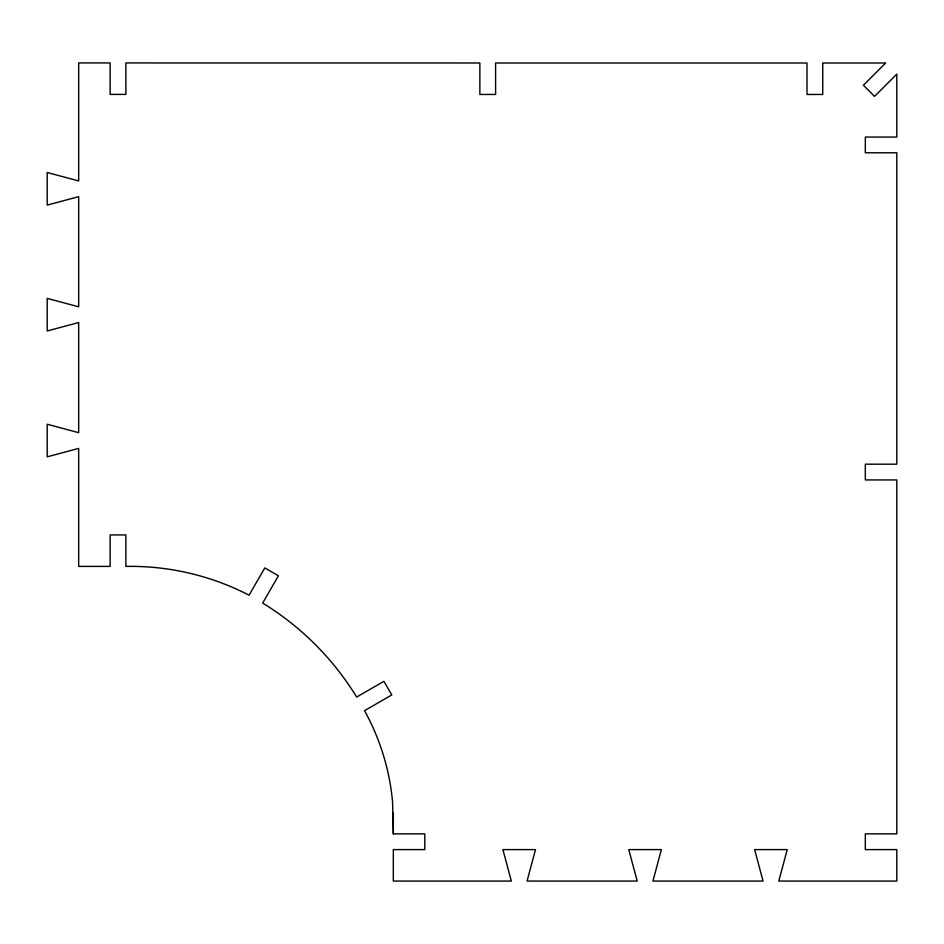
<?xml version="1.0" encoding="UTF-8"?>
<svg xmlns="http://www.w3.org/2000/svg" width="944" height="944" viewBox="0 0 944 944"><rect width="100%" height="100%" fill="white"/><g stroke="black" fill="none" stroke-linecap="round" stroke-linejoin="round"><path stroke-width="1.42" d="M393.329 833.859L392.574 801.869A233.18 233.18 0 0 0 364.537 710.667L391.784 694.937L383.925 681.308L356.667 697.05A284.651 284.651 0 0 0 262.68 603.063L278.421 575.805L264.792 567.946L249.063 595.192A258.267 258.267 0 0 0 125.871 566.4L125.871 534.929L110.129 534.929L110.129 566.4L78.671 566.4L78.671 448.4L47.2 456.837L47.2 424.234L78.671 432.671L78.671 322.529L47.2 330.966L47.2 298.375L78.671 306.8L78.671 196.671L47.2 205.096L47.2 172.504L78.671 180.941L78.671 62.941L110.129 62.941L110.129 94.4L125.871 94.4L125.871 62.941L479.859 62.988L479.859 94.459L495.6 94.459L495.6 62.988L807.002 63L807.002 94.459L822.731 94.459L822.731 63L885.673 63L863.418 85.243L874.545 96.371L896.8 74.116L896.8 137.057L865.329 137.057L865.329 152.786L896.8 152.786L896.8 464.188L865.329 464.188L865.329 479.93L896.8 479.93L896.8 833.859L865.329 833.859L865.329 849.6L896.8 849.6L896.8 881.059L778.8 881.059L787.225 849.6L754.634 849.6L763.059 881.059L652.929 881.059L661.366 849.6L628.763 849.6L637.2 881.059L527.059 881.059L535.496 849.6L502.904 849.6L511.329 881.059L393.329 881.059L393.329 849.6L424.8 849.6L424.8 833.859L393.329 833.859L393.329 813.126"/></g></svg>
